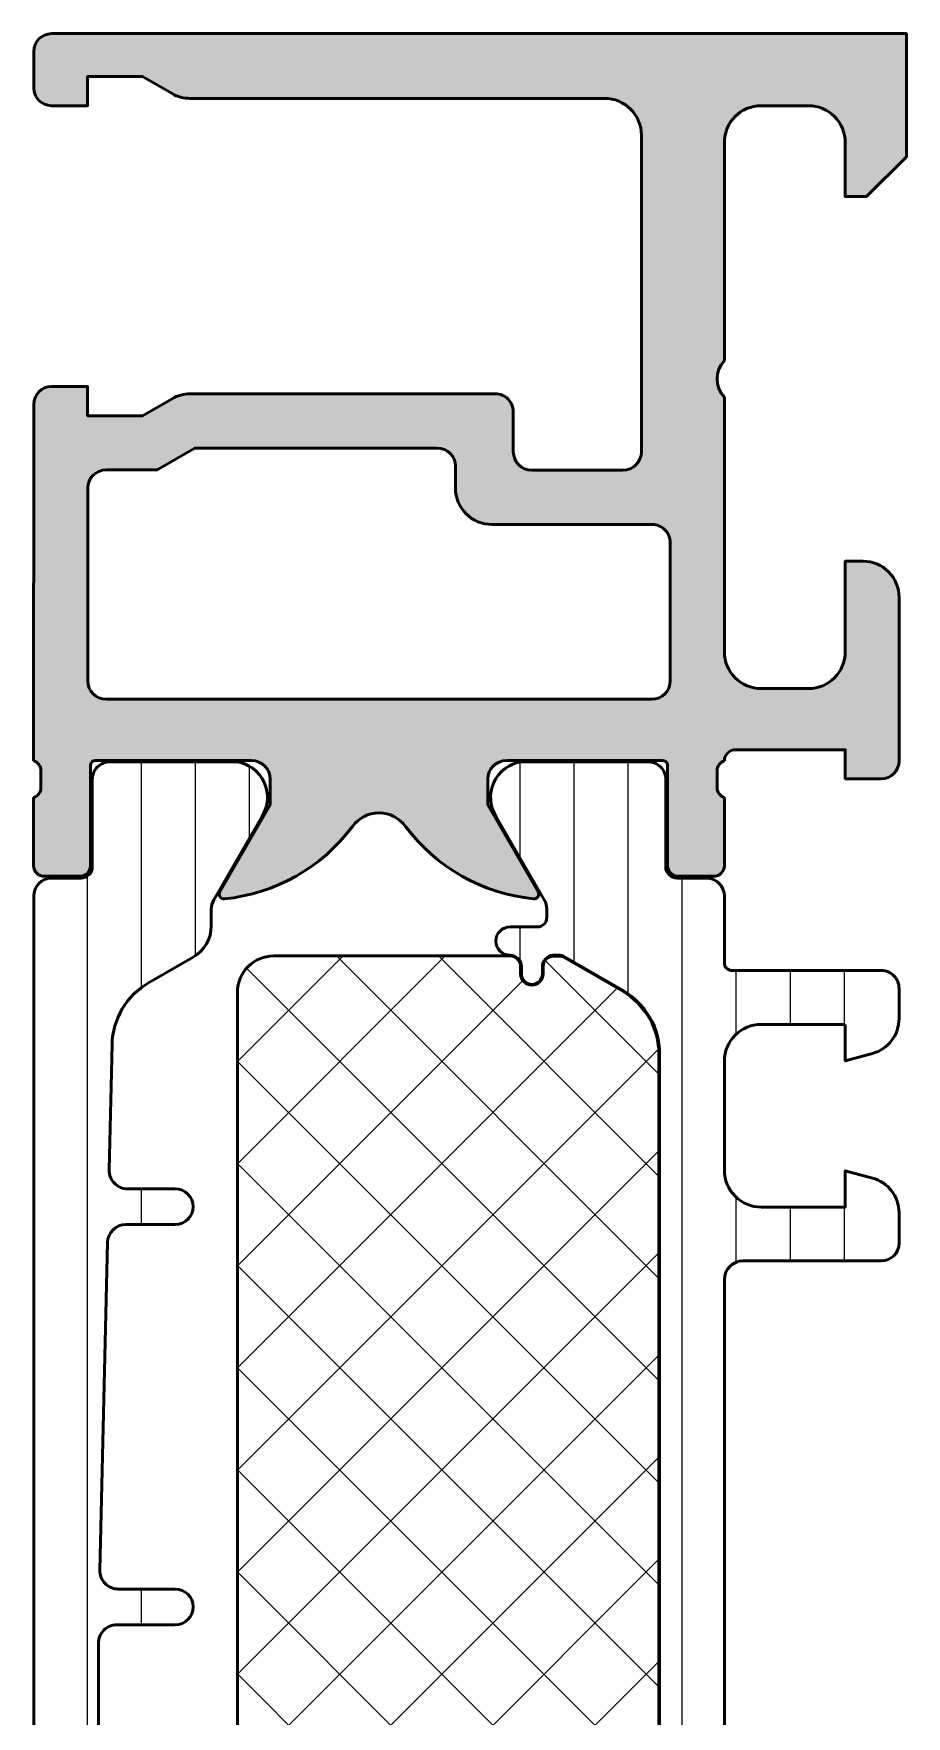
# Model space of a CAD drawing. Extents: x 0 to 54, y -95 to 90.
# Drawn here: x 0.01 to 23.99, y 43.74 to 89.99 of the extents above; entities that cross this region are included whole.
import ezdxf

# ---------------------------------------------------------------- set-up
doc = ezdxf.new("R2010")
doc.units = 0
for name, color, linetype, lineweight in [('0S-Alu contour', 7, 'Continuous', 50), ('0S-Alu hatch', 252, 'Continuous', 25), ('0S-Plastic contour', 254, 'Continuous', 50), ('0S-Plastic hatch', 253, 'Continuous', 25), ('0S-PT contour', 91, 'Continuous', 50), ('0S-PT hatch', 103, 'Continuous', 25)]:
    doc.layers.add(name, color=color, linetype=linetype, lineweight=lineweight)
pattern_1 = [(90, (0, 0), (-1.4859, 0), [])]

# ---------------------------------------------------------------- blocks, each defined once
blk = doc.blocks.new('441650__E3758E9C_68A4_4D6F_B3CA_227E8F68F705_')
at = {"layer": '0S-PT hatch'}
h = blk.add_hatch(dxfattribs=at)
h.set_pattern_fill('ANSI37', color=256, scale=0.625, angle=90, style=0)
h.set_pattern_definition([(135, (0, 0), (-1.403165018917055, -1.403165018917055), []), (225, (0, 0), (1.403165018917055, -1.403165018917055), [])])
edge = h.paths.add_edge_path()
edge.add_arc((6.599999999999689, 63.65020331974263), 0.9899999999999806, 89.99999999958457, 180)
edge.add_line((5.609999999999708, 63.65020331974264), (5.609999999999716, 18.84979668030451))
edge.add_arc((6.599999999999717, 18.84979668030451), 0.9900000000000002, 180, 270)
edge.add_line((6.599999999999717, 17.85979668030451), (13.1010752143753, 17.85979668030451))
edge.add_arc((13.1010752143753, 18.14979668030452), 0.2900000000000098, 269.9999999999997, 360)
edge.add_line((13.39107521437531, 18.14979668030452), (13.3910752143753, 18.35036747559076))
edge.add_ellipse((13.70050441908907, 18.35036747559076), major_axis=(-0.3094292047137621, 0), ratio=1, start_angle=180, end_angle=360, ccw=False)
edge.add_line((14.00993362380283, 18.35036747559076), (14.00993362380283, 18.14979668030452))
edge.add_arc((14.29993362380282, 18.14979668030452), 0.2899999999999956, 180, 266.548328193804)
edge.add_line((14.28247370832794, 17.86032275859203), (14.46501280946016, 17.86032275859203))
edge.add_arc((14.46501280946016, 18.05032275859202), 0.1899999999999906, 269.9999999999995, 299.9999999999987)
edge.add_line((14.56001280946016, 17.88577793187298), (16.1949999999997, 18.82973822645255))
edge.add_arc((15.19999999999972, 20.55312877998359), 1.989999999999987, 299.9999999999994, 360)
edge.add_line((17.18999999999971, 20.55312877998359), (17.1899999999997, 61.94646458067262))
edge.add_arc((15.19999999999971, 61.94646458067262), 1.989999999999993, 0, 60.00000000000065)
edge.add_line((16.19499999999969, 63.66985513420367), (14.56001280946014, 64.61381542878323))
edge.add_arc((14.46501280946019, 64.4492706020642), 0.1899999999999413, 60.00000000000997, 90.0000000000075)
edge.add_line((14.46501280946017, 64.63927060206414), (14.28247370832792, 64.63927060206414))
edge.add_arc((14.29993362380282, 64.34979668035167), 0.2899999999999942, 93.4516718061988, 180)
edge.add_line((14.00993362380283, 64.34979668035167), (14.00993362380283, 64.14922588506545))
edge.add_ellipse((13.69996681190126, 64.14922588506545), major_axis=(-0.3099668119015639, 0), ratio=1, start_angle=0, end_angle=180, ccw=False)
edge.add_line((13.3899999999997, 64.14922588506545), (13.3899999999997, 64.34979668030452))
edge.add_arc((13.09959336060873, 64.3497966803045), 0.2904066393909712, 0, 89.9999999995847)
edge.add_line((13.09959336061083, 64.64020331969547), (6.600000000006867, 64.64020331974261))
at = {"layer": '0S-PT contour', "color": 7}
for points in [[(13.09959336061083, 64.64020331969547), (6.600000000006867, 64.64020331974261)], [(13.3899999999997, 64.14922588506545), (13.3899999999997, 64.34979668030452)], [(14.00993362380283, 64.34979668035167), (14.00993362380283, 64.14922588506545)], [(14.46501280946017, 64.63927060206414), (14.28247370832792, 64.63927060206414)], [(16.19499999999969, 63.66985513420367), (14.56001280946014, 64.61381542878323)], [(5.609999999999708, 63.65020331974264), (5.609999999999716, 18.84979668030451)], [(17.18999999999971, 20.55312877998359), (17.1899999999997, 61.94646458067262)], [(14.56001280946016, 17.88577793187298), (16.1949999999997, 18.82973822645255)], [(13.39107521437531, 18.14979668030452), (13.3910752143753, 18.35036747559076)], [(14.00993362380283, 18.35036747559076), (14.00993362380283, 18.14979668030452)], [(6.599999999999717, 17.85979668030451), (13.1010752143753, 17.85979668030451)], [(14.28247370832794, 17.86032275859203), (14.46501280946016, 17.86032275859203)]]:
    blk.add_lwpolyline(points, dxfattribs=at)
for centre, radius, start, end in [((6.599999999999689, 63.65020331974263), 0.9899999999999806, 89.99999999958457, 180), ((13.09959336060873, 64.3497966803045), 0.2904066393909712, 0, 89.9999999995847), ((14.29993362380282, 64.34979668035167), 0.2899999999999942, 93.4516718061988, 180), ((14.46501280946019, 64.4492706020642), 0.1899999999999413, 60.00000000000997, 90.0000000000075), ((15.19999999999971, 61.94646458067262), 1.989999999999993, 0, 60.00000000000065), ((15.19999999999972, 20.55312877998359), 1.989999999999987, 299.9999999999994, 0), ((6.599999999999717, 18.84979668030451), 0.9900000000000002, 180, 270), ((13.1010752143753, 18.14979668030452), 0.2900000000000098, 269.9999999999997, 0), ((14.29993362380282, 18.14979668030452), 0.2899999999999956, 180, 266.548328193804), ((14.46501280946016, 18.05032275859202), 0.1899999999999906, 269.9999999999995, 299.9999999999987)]:
    blk.add_arc(centre, radius, start, end, dxfattribs=at)
at = {"layer": '0S-PT contour', "color": 7, "extrusion": (0, 0, -1)}
for centre, radius, start, end in [((-13.69996681190126, 64.14922588506545), 0.3099668119015639, 180, 0), ((-13.70050441908907, 18.35036747559076), 0.3094292047137621, 0, 180)]:
    blk.add_arc(centre, radius, start, end, dxfattribs=at)
blk = doc.blocks.new('284597__FA97DCC5_D8EF_4421_8257_3E93D7AE7246___AEF4642A_B1FF_473F_9049_913D15013D79_')
at = {"layer": '0S-Plastic hatch'}
h = blk.add_hatch(dxfattribs=at)
h.set_pattern_fill('ANSI31', color=256, scale=0.4680000000000001, angle=45, style=0)
h.set_pattern_definition(pattern_1)
edge = h.paths.add_edge_path()
edge.add_line((22.30999999999971, 62.76000000004713), (22.30999999999971, 61.76303225377562))
edge.add_line((22.30999999999971, 61.76303225377562), (23.05623085465126, 61.96298420864676))
edge.add_arc((22.79999999999981, 62.91925077667285), 0.9899999999999021, 284.9999999999989, 360)
edge.add_line((23.78999999999971, 62.91925077667285), (23.78999999999972, 63.75000000004722))
edge.add_arc((23.29999999999973, 63.75000000004721), 0.4899999999999914, 0, 90.00000000000082)
edge.add_line((23.29999999999972, 64.2400000000472), (19.19999999999974, 64.24000000004716))
edge.add_ellipse((19.19999999999974, 64.4500000000472), major_axis=(-0.2100000000000364, 0), ratio=1, start_angle=0, end_angle=90.00000000000102, ccw=False)
edge.add_line((18.9899999999997, 64.45000000004718), (18.9899999999997, 66.29000567895666))
edge.add_arc((18.50000267890206, 66.29000567895672), 0.4899973210976363, 0, 89.99999999999626)
edge.add_line((18.50000267890209, 66.78000300005435), (17.68966866665949, 66.78000300004715))
edge.add_ellipse((17.68966866666546, 67.09000300005313), major_axis=(-0.310000000005985, 0), ratio=1, start_angle=-0.007924843990622321, end_angle=89.99999999889701, ccw=False)
edge.add_line((17.37966866962477, 67.0900458775854), (17.38000061237654, 69.48993624991385))
edge.add_arc((16.89000463961789, 69.49000402260856), 0.4899959774455669, 359.9920752627073, 449.9999999999987)
edge.add_line((16.8900046396179, 69.98000000005413), (13.41417750380848, 69.98000000004714))
edge.add_arc((13.55577115088467, 69.00018192532433), 0.989996070924456, 98.22289635890502, 212.7407569883834)
edge.add_line((12.72305944590381, 68.46475365110477), (14.04169560553907, 66.18080851286093))
edge.add_ellipse((13.60002263447407, 65.92580853907533), major_axis=(-0.510000000000038, 0), ratio=1, start_angle=179.9942564954375, end_angle=209.9999965993474, ccw=False)
edge.add_line((14.1100226319117, 65.92575741511283), (14.10999999868382, 65.6999739354215))
edge.add_ellipse((13.84999999997281, 65.70000000006466), major_axis=(-0.2600000000174801, 0), ratio=1, start_angle=90.00000000000188, end_angle=179.9942561768294, ccw=False)
edge.add_line((13.84999999997282, 65.44000000004718), (13.09959336060871, 65.44000000004716))
edge.add_arc((13.09959336060872, 65.05074092693042), 0.3892590731167473, 90.00000000000134, 270.0000000000013)
edge.add_ellipse((13.09959336060873, 64.35000000004709), major_axis=(-0.3114818537665798, 0), ratio=1, start_angle=180, end_angle=270.00000000000034, ccw=False)
edge.add_line((13.41107521437531, 64.35000000004709), (13.4110752143753, 64.14942920476093))
edge.add_arc((13.70050441908906, 64.14942920476093), 0.2894292047137625, 180, 360)
edge.add_line((13.98993362380283, 64.14942920476093), (13.98993362380283, 64.35000000004723))
edge.add_ellipse((14.29993362380279, 64.35000000004725), major_axis=(-0.309999999999965, 0), ratio=1, start_angle=273.3384387200343, end_angle=360, ccw=False)
edge.add_line((14.28188115084522, 64.65947392175971), (14.46501280946027, 64.65947392175971))
edge.add_ellipse((14.46501280946029, 64.44947392175972), major_axis=(-0.2099999999999937, 0), ratio=1, start_angle=239.9999999999973, end_angle=270.00000000000483, ccw=False)
edge.add_line((14.5700128094603, 64.63133925655444), (16.20499999999984, 63.68737896197472))
edge.add_ellipse((15.1999999999998, 61.94666790036812), major_axis=(-2.009999999999907, 0), ratio=1, start_angle=180, end_angle=239.999999999997, ccw=False)
edge.add_line((17.20999999999971, 61.94666790036813), (17.20999999999972, 20.55333209967906))
edge.add_ellipse((15.19999999999976, 20.55333209967906), major_axis=(-2.00999999999996, 0), ratio=1, start_angle=119.99999999999841, end_angle=180, ccw=False)
edge.add_line((16.20499999999969, 18.81262103807235), (14.57001280945999, 17.86866074349272))
edge.add_ellipse((14.46501280946, 18.05052607828745), major_axis=(-0.209999999999997, 0), ratio=1, start_angle=89.9999999999826, end_angle=119.99999999999841, ccw=False)
edge.add_line((14.46501280945994, 17.84052607828745), (14.28188115084513, 17.84052607828751))
edge.add_ellipse((14.29993362380278, 18.14999999999996), major_axis=(-0.3099999999999474, 0), ratio=1, start_angle=0, end_angle=86.6615612799527, ccw=False)
edge.add_line((13.98993362380283, 18.14999999999996), (13.98993362380283, 18.35057079528622))
edge.add_arc((13.70050441908907, 18.35057079528622), 0.2894292047137625, 0, 180)
edge.add_line((13.4110752143753, 18.35057079528622), (13.4110752143753, 18.15000000000005))
edge.add_ellipse((13.09959336060878, 18.15000000000004), major_axis=(-0.3114818537665283, 0), ratio=1, start_angle=89.9999999999954, end_angle=180, ccw=False)
edge.add_arc((13.09959336060873, 17.44925907311676), 0.3892590731167509, 89.99999999999687, 269.9999999999968)
edge.add_line((13.09959336060871, 17.06000000000001), (13.84999999997283, 17.05999999999999))
edge.add_ellipse((13.84999999994501, 16.79999999995469), major_axis=(-0.2600000000452987, 0), ratio=1, start_angle=180.0057438170792, end_angle=269.9999999938679, ccw=False)
edge.add_line((14.10999999868384, 16.80002606457014), (14.11002263193887, 16.5742423146257))
edge.add_ellipse((13.60002365369272, 16.5741911879278), major_axis=(-0.5099989808088427, 0), ratio=1, start_angle=150.0000034006544, end_angle=180.0057438232342, ccw=False)
edge.add_line((14.04169574211223, 16.31919172373777), (12.72305944590383, 14.03524634894242))
edge.add_arc((13.55577115088469, 13.49981807472283), 0.9899960709244751, 147.2592430116148, 261.7771036411017)
edge.add_line((13.4141775038086, 12.51999999999998), (16.89000463961788, 12.51999999999301))
edge.add_arc((16.89000530482972, 13.00999531231877), 0.489995312326203, 269.9999222159275, 360.0002246933706)
edge.add_line((17.38000061715215, 13.00999723390926), (17.37966866665947, 15.40999700000056))
edge.add_ellipse((17.68966866665953, 15.40999699999992), major_axis=(-0.3100000000000555, 0), ratio=1, start_angle=269.9999999999921, end_angle=360, ccw=False)
edge.add_line((17.68966866665957, 15.71999699999998), (18.50000267890202, 15.7199969999928))
edge.add_arc((18.50000267890203, 16.20999432109049), 0.4899973210976914, 269.9999999999996, 360)
edge.add_line((18.98999999999972, 16.20999432109049), (18.98999999999971, 18.04999999999997))
edge.add_ellipse((19.19999999999974, 18.04999999999997), major_axis=(-0.2100000000000257, 0), ratio=1, start_angle=269.99999999999903, end_angle=360, ccw=False)
edge.add_line((19.19999999999974, 18.26), (23.29999999999971, 18.25999999999994))
edge.add_arc((23.29999999999972, 18.74999999999993), 0.4899999999999914, 269.9999999999996, 360)
edge.add_line((23.78999999999971, 18.74999999999993), (23.78999999999971, 19.58074922337433))
edge.add_arc((22.79999999999973, 19.58074922337432), 0.9899999999999842, 0, 74.99999999999721)
edge.add_line((23.05623085465127, 20.53701579140048), (22.30999999999972, 20.73696774627159))
edge.add_line((22.30999999999972, 20.73696774627159), (22.30999999999972, 19.74))
edge.add_line((22.30999999999972, 19.74), (19.99999999999971, 19.74))
edge.add_ellipse((19.99999999999971, 20.74999999999999), major_axis=(-1.00999999999999, 0), ratio=1, start_angle=0, end_angle=90.00000000000023, ccw=False)
edge.add_line((18.98999999999972, 20.75), (18.98999999999971, 23.75000000000001))
edge.add_ellipse((19.99999999999965, 23.75000000000001), major_axis=(-1.009999999999934, 0), ratio=1, start_angle=270.0000000000002, end_angle=360, ccw=False)
edge.add_line((19.99999999999964, 24.75999999999994), (22.30999999999971, 24.75999999999997))
edge.add_line((22.30999999999971, 24.75999999999997), (22.30999999999971, 23.76303225372847))
edge.add_line((22.30999999999971, 23.76303225372847), (23.05623085465105, 23.9629842085994))
edge.add_arc((22.79999999999963, 24.91925077662569), 0.9900000000000904, 284.9999999999943, 360)
edge.add_line((23.78999999999972, 24.9192507766257), (23.78999999999972, 25.75000000000004))
edge.add_arc((23.29999999999976, 25.75000000000004), 0.4899999999999629, 0, 90)
edge.add_line((23.29999999999976, 26.24), (19.4999999999997, 26.24))
edge.add_ellipse((19.49999999999969, 26.74999999999998), major_axis=(-0.5099999999999802, 0), ratio=1, start_angle=0, end_angle=90.0000000000008, ccw=False)
edge.add_line((18.98999999999971, 26.74999999999998), (18.98999999999971, 55.75000000004717))
edge.add_ellipse((19.49999999999972, 55.75000000004717), major_axis=(-0.5100000000000158, 0), ratio=1, start_angle=270, end_angle=360, ccw=False)
edge.add_line((19.49999999999972, 56.26000000004719), (23.29999999999974, 56.26000000004718))
edge.add_arc((23.29999999999974, 56.75000000004715), 0.4899999999999736, 270.0000000000004, 360)
edge.add_line((23.78999999999971, 56.75000000004714), (23.78999999999973, 57.58074922342157))
edge.add_arc((22.79999999999977, 57.58074922342157), 0.9899999999999629, 0, 75.00000000000074)
edge.add_line((23.05623085465124, 58.53701579144772), (22.30999999999971, 58.73696774631877))
edge.add_line((22.30999999999971, 58.73696774631877), (22.30999999999971, 57.74000000004718))
edge.add_line((22.30999999999971, 57.74000000004718), (19.99999999999972, 57.74000000004718))
edge.add_ellipse((19.99999999999971, 58.75000000004718), major_axis=(-1.010000000000012, 0), ratio=1, start_angle=0, end_angle=90.00000000000023, ccw=False)
edge.add_line((18.9899999999997, 58.75000000004718), (18.98999999999972, 61.75000000004717))
edge.add_ellipse((19.99999999999972, 61.75000000004718), major_axis=(-1.010000000000001, 0), ratio=1, start_angle=269.9999999999988, end_angle=360, ccw=False)
edge.add_line((19.99999999999974, 62.76000000004718), (22.30999999999971, 62.76000000004713))
at = {"layer": '0S-Plastic contour', "color": 7}
for points in [[(16.8900046396179, 69.98000000005413), (13.41417750380848, 69.98000000004714)], [(17.37966866962477, 67.0900458775854), (17.38000061237654, 69.48993624991385)], [(12.72305944590381, 68.46475365110477), (14.04169560553907, 66.18080851286093)], [(18.50000267890209, 66.78000300005435), (17.68966866665949, 66.78000300004715)], [(18.9899999999997, 64.45000000004718), (18.9899999999997, 66.29000567895666)], [(14.1100226319117, 65.92575741511283), (14.10999999868382, 65.6999739354215)], [(13.84999999997282, 65.44000000004718), (13.09959336060871, 65.44000000004716)], [(13.41107521437531, 64.35000000004709), (13.4110752143753, 64.14942920476093)], [(13.98993362380283, 64.14942920476093), (13.98993362380283, 64.35000000004723)], [(14.28188115084522, 64.65947392175971), (14.46501280946027, 64.65947392175971)], [(14.5700128094603, 64.63133925655444), (16.20499999999984, 63.68737896197472)], [(23.29999999999972, 64.2400000000472), (19.19999999999974, 64.24000000004716)], [(23.78999999999971, 62.91925077667285), (23.78999999999972, 63.75000000004722)], [(19.99999999999974, 62.76000000004718), (22.30999999999971, 62.76000000004713)], [(22.30999999999971, 62.76000000004713), (22.30999999999971, 61.76303225377562), (23.05623085465126, 61.96298420864676)], [(17.20999999999971, 61.94666790036813), (17.20999999999972, 20.55333209967906)], [(18.9899999999997, 58.75000000004718), (18.98999999999972, 61.75000000004717)], [(23.05623085465124, 58.53701579144772), (22.30999999999971, 58.73696774631877), (22.30999999999971, 57.74000000004718), (19.99999999999972, 57.74000000004718)], [(23.78999999999971, 56.75000000004714), (23.78999999999973, 57.58074922342157)], [(19.49999999999972, 56.26000000004719), (23.29999999999974, 56.26000000004718)], [(18.98999999999971, 26.74999999999998), (18.98999999999971, 55.75000000004717)], [(23.29999999999976, 26.24), (19.4999999999997, 26.24)], [(23.78999999999972, 24.9192507766257), (23.78999999999972, 25.75000000000004)], [(19.99999999999964, 24.75999999999994), (22.30999999999971, 24.75999999999997), (22.30999999999971, 23.76303225372847), (23.05623085465105, 23.9629842085994)], [(18.98999999999972, 20.75), (18.98999999999971, 23.75000000000001)], [(23.05623085465127, 20.53701579140048), (22.30999999999972, 20.73696774627159), (22.30999999999972, 19.74), (19.99999999999971, 19.74)], [(23.78999999999971, 18.74999999999993), (23.78999999999971, 19.58074922337433)], [(16.20499999999969, 18.81262103807235), (14.57001280945999, 17.86866074349272)], [(13.4110752143753, 18.35057079528622), (13.4110752143753, 18.15000000000005)], [(13.98993362380283, 18.14999999999996), (13.98993362380283, 18.35057079528622)], [(18.98999999999972, 16.20999432109049), (18.98999999999971, 18.04999999999997)], [(19.19999999999974, 18.26), (23.29999999999971, 18.25999999999994)], [(14.46501280945994, 17.84052607828745), (14.28188115084513, 17.84052607828751)], [(13.09959336060871, 17.06000000000001), (13.84999999997283, 17.05999999999999)], [(14.10999999868384, 16.80002606457014), (14.11002263193887, 16.5742423146257)], [(14.04169574211223, 16.31919172373777), (12.72305944590383, 14.03524634894242)], [(17.38000061715215, 13.00999723390926), (17.37966866665947, 15.40999700000056)], [(17.68966866665957, 15.71999699999998), (18.50000267890202, 15.7199969999928)], [(13.4141775038086, 12.51999999999998), (16.89000463961788, 12.51999999999301)]]:
    blk.add_lwpolyline(points, dxfattribs=at)
for centre, radius, start, end in [((13.55577115088467, 69.00018192532433), 0.989996070924456, 98.22289635890502, 212.7407569883834), ((16.89000463961789, 69.49000402260856), 0.4899959774455669, 359.9920752627073, 89.99999999999875), ((18.50000267890206, 66.29000567895672), 0.4899973210976363, 0, 89.99999999999626), ((13.09959336060872, 65.05074092693042), 0.3892590731167473, 90.00000000000134, 270.0000000000013), ((13.70050441908906, 64.14942920476093), 0.2894292047137625, 180, 0), ((23.29999999999973, 63.75000000004721), 0.4899999999999914, 0, 90.00000000000082), ((22.79999999999981, 62.91925077667285), 0.9899999999999021, 284.9999999999989, 0), ((22.79999999999977, 57.58074922342157), 0.9899999999999629, 0, 75.00000000000074), ((23.29999999999974, 56.75000000004715), 0.4899999999999736, 270.0000000000004, 0), ((23.29999999999976, 25.75000000000004), 0.4899999999999629, 0, 90), ((22.79999999999963, 24.91925077662569), 0.9900000000000904, 284.9999999999943, 0), ((22.79999999999973, 19.58074922337432), 0.9899999999999842, 0, 74.99999999999721), ((13.70050441908907, 18.35057079528622), 0.2894292047137625, 0, 180), ((23.29999999999972, 18.74999999999993), 0.4899999999999914, 269.9999999999996, 0), ((13.09959336060873, 17.44925907311676), 0.3892590731167509, 89.99999999999687, 269.9999999999968), ((18.50000267890203, 16.20999432109049), 0.4899973210976914, 269.9999999999996, 0), ((13.55577115088469, 13.49981807472283), 0.9899960709244751, 147.2592430116148, 261.7771036411017), ((16.89000530482972, 13.00999531231877), 0.489995312326203, 269.9999222159275, 0.000224693370633)]:
    blk.add_arc(centre, radius, start, end, dxfattribs=at)
at = {"layer": '0S-Plastic contour', "color": 7, "extrusion": (0, 0, -1)}
for centre, radius, start, end in [((-17.68966866666546, 67.09000300005313), 0.310000000005985, 270.0000000011031, 0.0079248439906155), ((-13.60002263447407, 65.92580853907533), 0.510000000000038, 150.0000034006526, 180.0057435045626), ((-13.84999999997281, 65.70000000006466), 0.2600000000174801, 180.0057438231706, 269.9999999999981), ((-13.09959336060873, 64.35000000004709), 0.3114818537665798, 89.99999999999969, 180), ((-14.29993362380279, 64.35000000004725), 0.309999999999965, 0, 86.66156127996572), ((-14.46501280946029, 64.44947392175972), 0.2099999999999937, 89.99999999999515, 120.0000000000027), ((-19.19999999999974, 64.4500000000472), 0.2100000000000364, 269.999999999999, 0), ((-15.1999999999998, 61.94666790036812), 2.009999999999907, 120.000000000003, 180), ((-19.99999999999972, 61.75000000004718), 1.010000000000001, 0, 90.0000000000012), ((-19.99999999999971, 58.75000000004718), 1.010000000000012, 269.9999999999998, 0), ((-19.49999999999972, 55.75000000004717), 0.5100000000000158, 0, 90), ((-19.49999999999969, 26.74999999999998), 0.5099999999999802, 269.9999999999992, 0), ((-19.99999999999965, 23.75000000000001), 1.009999999999934, 0, 89.9999999999998), ((-15.19999999999976, 20.55333209967906), 2.00999999999996, 180, 240.0000000000016), ((-19.99999999999971, 20.74999999999999), 1.00999999999999, 269.9999999999998, 0), ((-13.09959336060878, 18.15000000000004), 0.3114818537665283, 180, 270.0000000000046), ((-14.29993362380278, 18.14999999999996), 0.3099999999999474, 273.3384387200473, 0), ((-19.19999999999974, 18.04999999999997), 0.2100000000000257, 0, 90.00000000000095), ((-14.46501280946, 18.05052607828745), 0.209999999999997, 240.0000000000016, 270.0000000000175), ((-13.84999999994501, 16.79999999995469), 0.2600000000452987, 90.0000000061321, 179.9942561829208), ((-13.60002365369272, 16.5741911879278), 0.5099989808088427, 179.9942561767658, 209.9999965993457), ((-17.68966866665953, 15.40999699999992), 0.3100000000000556, 0, 90.00000000000789)]:
    blk.add_arc(centre, radius, start, end, dxfattribs=at)
blk = doc.blocks.new('284597__8AE6B110_94F9_49FD_9DF0_A13C2D87CF77___72247598_6054_41C8_AAA3_3D2928903D09_')
at = {"layer": '0S-Plastic hatch'}
h = blk.add_hatch(dxfattribs=at)
h.set_pattern_fill('ANSI31', color=256, scale=0.4680000000000001, angle=45, style=0)
h.set_pattern_definition(pattern_1)
edge = h.paths.add_edge_path()
edge.add_line((0.0100000000000831, 66.29000299999997), (0.0099999999998927, 16.20999700000009))
edge.add_arc((0.499999999999996, 16.20999700000009), 0.4900000000001033, 180, 270.0000000000001)
edge.add_line((0.4999999999999967, 15.71999699999999), (1.310334012242529, 15.71999699999999))
edge.add_ellipse((1.310333315049072, 15.40999630290373), major_axis=(-0.3100006970970425, 0), ratio=1, start_angle=179.99987114239, end_angle=269.99987114144267, ccw=False)
edge.add_line((1.620334012145331, 15.40999560571062), (1.619999382936171, 13.00999856427071))
edge.add_arc((2.109995360374915, 13.00999597743859), 0.4899959774455722, 179.9996975194316, 269.9999999999988)
edge.add_line((2.109995360374905, 12.51999999999302), (5.585822496184186, 12.51999999999999))
edge.add_arc((5.444228849108123, 13.49981807472284), 0.9899960709244725, 278.2228963588972, 392.740756988385)
edge.add_line((6.276940554088982, 14.03524634894242), (4.958304390806207, 16.31919149350403))
edge.add_ellipse((5.399977361871182, 16.57419146728956), major_axis=(-0.509999999999987, 0), ratio=1, start_angle=-0.5398516222250009, end_angle=29.999996599344286, ccw=False)
edge.add_line((4.88999999999987, 16.57899671221194), (4.889999999999861, 17.03149545762269))
edge.add_arc((3.899999999999894, 17.03149545762268), 0.9899999999999668, 0, 60.00000000000144)
edge.add_line((4.394999999999855, 17.88886060736925), (3.168146686273944, 18.59718469830505))
edge.add_ellipse((4.173146686273998, 20.33789575991198), major_axis=(-2.010000000000201, 0), ratio=1, start_angle=1.3413950657791816, end_angle=60.00000000000148, ccw=False)
edge.add_line((2.163697512194495, 20.29084242005164), (2.08297730594225, 23.7380610928713))
edge.add_ellipse((2.592837544141476, 23.75000000000004), major_axis=(-0.51, 0), ratio=1, start_angle=-90, end_angle=1.3413950657787268, ccw=False)
edge.add_line((2.592837544141476, 24.26000000000004), (3.900000000000044, 24.26000000000005))
edge.add_arc((3.900000000000044, 24.75000000000004), 0.4899999999999985, 270, 450)
edge.add_line((3.900000000000044, 25.24000000000004), (2.546005466508175, 25.24000000000004))
edge.add_ellipse((2.546005466508177, 25.75000000000005), major_axis=(-0.5100000000000052, 0), ratio=1, start_angle=1.3413950657791816, end_angle=89.99999999999977, ccw=False)
edge.add_line((2.036145228308946, 25.7380610928713), (1.825400878959055, 34.73806109287134))
edge.add_ellipse((2.335261117158245, 34.75000000000007), major_axis=(-0.5099999999999645, 0), ratio=1, start_angle=-89.99999999999972, end_angle=1.3413950657787268, ccw=False)
edge.add_line((2.335261117158244, 35.26000000000004), (3.900000000000046, 35.26000000000004))
edge.add_arc((3.900000000000045, 35.75000000000005), 0.490000000000002, 270.0000000000002, 450.0000000000001)
edge.add_line((3.900000000000044, 36.24000000000004), (2.299999999999988, 36.24000000000004))
edge.add_ellipse((2.299999999999987, 36.75000000000005), major_axis=(-0.5100000000000052, 0), ratio=1, start_angle=0, end_angle=90.00000000000011, ccw=False)
edge.add_line((1.789999999999982, 36.75000000000004), (1.789999999999987, 45.75000000000005))
edge.add_ellipse((2.299999999999987, 45.75000000000005), major_axis=(-0.51, 0), ratio=1, start_angle=269.99999999999943, end_angle=360, ccw=False)
edge.add_line((2.299999999999992, 46.26000000000004), (3.900000000000037, 46.26000000000003))
edge.add_arc((3.900000000000039, 46.75000000000004), 0.490000000000002, 269.9999999999998, 449.9999999999998)
edge.add_line((3.900000000000041, 47.24000000000004), (2.33526111715828, 47.24000000000002))
edge.add_ellipse((2.335261117158276, 47.75000000000002), major_axis=(-0.5099999999999909, 0), ratio=1, start_angle=-1.3413950657787268, end_angle=90.00000000000051, ccw=False)
edge.add_line((1.825400878959059, 47.76193890712876), (2.036145228308943, 56.76193890712878))
edge.add_ellipse((2.546005466508169, 56.75000000000004), major_axis=(-0.5099999999999996, 0), ratio=1, start_angle=270.00000000000006, end_angle=358.65860493422133, ccw=False)
edge.add_line((2.546005466508168, 57.26000000000005), (3.900000000000046, 57.26000000000004))
edge.add_arc((3.900000000000047, 57.75000000000004), 0.490000000000002, 269.9999999999999, 449.9999999999999)
edge.add_line((3.900000000000048, 58.24000000000005), (2.592837544141464, 58.24000000000005))
edge.add_ellipse((2.592837544141469, 58.75000000000005), major_axis=(-0.509999999999998, 0), ratio=1, start_angle=-1.3413950657787268, end_angle=89.99999999999937, ccw=False)
edge.add_line((2.082977305942245, 58.76193890712879), (2.163697512194487, 62.20915757994846))
edge.add_ellipse((4.173146686273786, 62.16210424008812), major_axis=(-2.009999999999996, 0), ratio=1, start_angle=299.9999999999994, end_angle=358.65860493422105, ccw=False)
edge.add_line((3.168146686273805, 63.90281530169485), (4.394999999999865, 64.61113939263075))
edge.add_arc((3.899999999999876, 65.46850454237736), 0.990000000000011, 299.9999999999989, 360)
edge.add_line((4.889999999999886, 65.4685045423774), (4.889999999999848, 65.92100328778808))
edge.add_ellipse((5.399977361871408, 65.92580853271032), major_axis=(-0.5100000000002336, 0), ratio=1, start_angle=-29.999996599345707, end_angle=0.5398516222088006, ccw=False)
edge.add_line((4.958304390806226, 66.18080850649599), (6.276940554089054, 68.46475365105769))
edge.add_arc((5.444228849108114, 69.00018192527713), 0.9899960709244625, 327.2592430116246, 441.777103641104)
edge.add_line((5.585822496184153, 69.97999999999998), (2.109997999999996, 69.97999999999998))
edge.add_arc((2.109995360365539, 69.49000402257076), 0.4899959774363271, 89.99969134458075, 180.0079887600601)
edge.add_line((1.619999387692162, 69.48993570235024), (1.620334009229266, 67.09004622298075))
edge.add_ellipse((1.310334012242537, 67.090003), major_axis=(-0.3099999999999969, 0), ratio=1, start_angle=90.00000000000102, end_angle=180.0079886915353, ccw=False)
edge.add_line((1.310334012242542, 66.780003), (0.5000000000000719, 66.78000299999997))
edge.add_arc((0.5000000000000807, 66.29000299999996), 0.4900000000000091, 90.00000000000104, 180)
at = {"layer": '0S-Plastic contour', "color": 7}
for points in [[(5.585822496184153, 69.97999999999998), (2.109997999999996, 69.97999999999998)], [(1.619999387692162, 69.48993570235024), (1.620334009229266, 67.09004622298075)], [(4.958304390806226, 66.18080850649599), (6.276940554089054, 68.46475365105769)], [(1.310334012242542, 66.780003), (0.5000000000000719, 66.78000299999997)], [(0.0100000000000831, 66.29000299999997), (0.0099999999998927, 16.20999700000009)], [(4.889999999999886, 65.4685045423774), (4.889999999999848, 65.92100328778808)], [(3.168146686273805, 63.90281530169485), (4.394999999999865, 64.61113939263075)], [(2.082977305942245, 58.76193890712879), (2.163697512194487, 62.20915757994846)], [(3.900000000000048, 58.24000000000005), (2.592837544141464, 58.24000000000005)], [(2.546005466508168, 57.26000000000005), (3.900000000000046, 57.26000000000004)], [(1.825400878959059, 47.76193890712876), (2.036145228308943, 56.76193890712878)], [(3.900000000000041, 47.24000000000004), (2.33526111715828, 47.24000000000002)], [(2.299999999999992, 46.26000000000004), (3.900000000000037, 46.26000000000003)], [(1.789999999999982, 36.75000000000004), (1.789999999999987, 45.75000000000005)], [(3.900000000000044, 36.24000000000004), (2.299999999999988, 36.24000000000004)], [(2.335261117158244, 35.26000000000004), (3.900000000000046, 35.26000000000004)], [(2.036145228308946, 25.7380610928713), (1.825400878959055, 34.73806109287134)], [(3.900000000000044, 25.24000000000004), (2.546005466508175, 25.24000000000004)], [(2.592837544141476, 24.26000000000004), (3.900000000000044, 24.26000000000005)], [(2.163697512194495, 20.29084242005164), (2.08297730594225, 23.7380610928713)], [(4.394999999999855, 17.88886060736925), (3.168146686273944, 18.59718469830505)], [(4.88999999999987, 16.57899671221194), (4.889999999999861, 17.03149545762269)], [(6.276940554088982, 14.03524634894242), (4.958304390806207, 16.31919149350403)], [(0.4999999999999967, 15.71999699999999), (1.310334012242529, 15.71999699999999)], [(1.620334012145331, 15.40999560571062), (1.619999382936171, 13.00999856427071)], [(2.109995360374905, 12.51999999999302), (5.585822496184186, 12.51999999999999)]]:
    blk.add_lwpolyline(points, dxfattribs=at)
for centre, radius, start, end in [((2.109995360365539, 69.49000402257076), 0.4899959774363271, 89.99969134458075, 180.0079887600601), ((5.444228849108114, 69.00018192527713), 0.9899960709244625, 327.2592430116246, 81.77710364110408), ((0.5000000000000807, 66.29000299999996), 0.4900000000000091, 90.00000000000104, 180), ((3.899999999999876, 65.46850454237736), 0.990000000000011, 299.9999999999989, 0), ((3.900000000000047, 57.75000000000004), 0.490000000000002, 269.9999999999999, 89.99999999999991), ((3.900000000000039, 46.75000000000004), 0.490000000000002, 269.9999999999998, 89.9999999999998), ((3.900000000000045, 35.75000000000005), 0.490000000000002, 270.0000000000002, 90.00000000000017), ((3.900000000000044, 24.75000000000004), 0.4899999999999985, 270, 90), ((3.899999999999894, 17.03149545762268), 0.9899999999999668, 0, 60.00000000000144), ((0.499999999999996, 16.20999700000009), 0.4900000000001033, 180, 270.0000000000001), ((5.444228849108123, 13.49981807472284), 0.9899960709244725, 278.2228963588972, 32.74075698838501), ((2.109995360374915, 13.00999597743859), 0.4899959774455722, 179.9996975194316, 269.9999999999988)]:
    blk.add_arc(centre, radius, start, end, dxfattribs=at)
at = {"layer": '0S-Plastic contour', "color": 7, "extrusion": (0, 0, -1)}
for centre, radius, start, end in [((-1.310334012242537, 67.090003), 0.3099999999999969, 179.9920113084647, 269.999999999999), ((-5.399977361871408, 65.92580853271032), 0.5100000000002336, 359.4601483777912, 29.99999659934577), ((-4.173146686273786, 62.16210424008812), 2.009999999999996, 1.341395065778929, 60.00000000000062), ((-2.592837544141469, 58.75000000000005), 0.509999999999998, 270.0000000000006, 1.341395065778657), ((-2.546005466508169, 56.75000000000004), 0.5099999999999996, 1.341395065778657, 89.99999999999994), ((-2.335261117158276, 47.75000000000002), 0.5099999999999909, 269.9999999999995, 1.341395065778657), ((-2.299999999999987, 45.75000000000005), 0.51, 0, 90.0000000000006), ((-2.299999999999987, 36.75000000000005), 0.5100000000000052, 269.9999999999999, 0), ((-2.335261117158245, 34.75000000000007), 0.5099999999999645, 358.6586049342213, 89.99999999999982), ((-2.546005466508177, 25.75000000000005), 0.5100000000000052, 270.0000000000002, 358.6586049342208), ((-2.592837544141476, 23.75000000000004), 0.51, 358.6586049342213, 90), ((-4.173146686273998, 20.33789575991198), 2.010000000000201, 299.9999999999985, 358.6586049342208), ((-5.399977361871182, 16.57419146728956), 0.509999999999987, 330.0000034006557, 0.5398516222249916), ((-1.310333315049072, 15.40999630290373), 0.3100006970970425, 90.00012885855735, 180.0001288576101)]:
    blk.add_arc(centre, radius, start, end, dxfattribs=at)
blk = doc.blocks.new('345470__4CE70300_4C3B_4BA0_AE07_893650A0A828_')
at = {"layer": '0S-Alu hatch'}
h = blk.add_hatch(color=256, dxfattribs=at)
edge = h.paths.add_edge_path()
edge.add_line((0.4999999999999996, 88.01054931640626), (1.49067855534507, 88.01054931640626))
edge.add_line((1.49067855534507, 88.01054931640626), (1.490678555345075, 88.81047607421876))
edge.add_line((1.490678555345075, 88.81047607421876), (3.003358030014392, 88.81047607421876))
edge.add_line((3.003358030014392, 88.81047607421876), (3.812955828446773, 88.3430580430352))
edge.add_arc((4.307953067879359, 89.20042478659022), 0.9900000000000092, 240.0001844823238, 270.0050236395814)
edge.add_line((4.308039870139865, 88.21042479039558), (15.70016538555714, 88.21142364115349))
edge.add_ellipse((15.7002539406038, 87.2014293281298), major_axis=(-1.009994316905866, 0), ratio=1, start_angle=180, end_angle=270.005023622757, ccw=False)
edge.add_line((16.71024825750967, 87.20142932816032), (16.7102482577436, 78.50001581445834))
edge.add_ellipse((16.20023244303531, 78.5000158144582), major_axis=(-0.5100158147082894, 0), ratio=1, start_angle=90.00000000547709, end_angle=180, ccw=False)
edge.add_line((16.20023244308406, 77.9899999997499), (13.70023282083681, 77.9899999997617))
edge.add_ellipse((13.70023282083683, 78.49998456334332), major_axis=(-0.5099845635816252, 0), ratio=1, start_angle=0, end_angle=89.9999999999975, ccw=False)
edge.add_line((13.19024825725521, 78.49998456416097), (13.1902482592567, 79.59978100594697))
edge.add_arc((12.70020626538451, 79.59978100593787), 0.4900419938721861, 0, 90.00000000106421)
edge.add_line((12.70020626537541, 80.08982299981004), (4.307936684546364, 80.08982299804687))
edge.add_arc((4.30793668454531, 79.09982299804295), 0.990000000003917, 89.99999999993904, 120.000350556452)
edge.add_line((3.812931438880291, 79.95718511918656), (3.003358080057627, 79.48977111816406))
edge.add_line((3.003358080057627, 79.48977111816406), (1.490678555345076, 79.48977111816406))
edge.add_line((1.490678555345076, 79.48977111816406), (1.490678555345075, 80.2902166748047))
edge.add_line((1.490678555345075, 80.2902166748047), (0.5007551867213677, 80.29021667480507))
edge.add_arc((0.5007551867213696, 79.80021725303229), 0.4899994217727795, 90.00000000000021, 179.9911630108443)
edge.add_line((0.0107557707767165, 79.8002928278759), (0.0092453669545493, 70.00739144229874))
edge.add_ellipse((-0.0795922173698393, 69.73249466679596), major_axis=(-0.2888950563274142, 0), ratio=1, start_angle=178.8557447403764, end_angle=252.090875965007, ccw=False)
edge.add_line((0.2092452291731989, 69.72672552085247), (0.2092452291732028, 69.27333284810831))
edge.add_ellipse((-0.0796228664699688, 69.2675715993205), major_axis=(-0.2889255417371531, 0), ratio=1, start_angle=107.913320686486, end_angle=181.1425681414761, ccw=False)
edge.add_line((0.0092442291732082, 68.99265232393218), (0.0092442291732037, 67.12001725878906))
edge.add_arc((0.2992442291732017, 67.12001725878906), 0.289999999999998, 180, 269.9999999999992)
edge.add_line((0.2992442291731975, 66.83001725878907), (1.279218548215981, 66.83001725878906))
edge.add_arc((1.279218548215985, 67.12001725878906), 0.2900000000000062, 269.9999999999992, 360)
edge.add_line((1.569218548215991, 67.12001725878906), (1.56921854821599, 69.88001525878906))
edge.add_ellipse((1.699218548215994, 69.88001525878906), major_axis=(-0.1300000000000039, 0), ratio=1, start_angle=270, end_angle=360, ccw=False)
edge.add_line((1.699218548215994, 70.01001525878907), (5.999244229173198, 70.01001525878907))
edge.add_ellipse((5.999244229173198, 69.50001525878906), major_axis=(-0.5100000000000052, 0), ratio=1, start_angle=180, end_angle=270, ccw=False)
edge.add_line((6.509244229173203, 69.50001525878906), (6.509244229173198, 68.79733596976183))
edge.add_line((6.509244229173198, 68.79733596976183), (5.129085194020109, 66.40662136616493))
edge.add_arc((5.2373640138215, 66.33813504343736), 0.1281197846482989, 147.6866585624918, 275.6225775507932)
edge.add_arc((4.761020987999381, 71.17662412063684), 4.989999999999982, 275.6225775507937, 323.427430359685)
edge.add_ellipse((9.499327660751057, 67.66116542013178), major_axis=(-0.9100000000000029, 0), ratio=1, start_angle=216.5740457331554, end_angle=323.4274303596846, ccw=False)
edge.add_arc((14.2375437642923, 71.17674619094934), 4.989999999999978, 216.5740457331552, 264.3774224492066)
edge.add_arc((13.76120073847022, 66.33825711374983), 0.1281197846482629, 264.377422449202, 392.3133414374143)
edge.add_line((13.86947955827169, 66.4067434364772), (12.48932052311851, 68.79745804007433))
edge.add_line((12.48932052311851, 68.79745804007433), (12.48932052311851, 69.50013732910156))
edge.add_ellipse((12.99932052311852, 69.50013732910156), major_axis=(-0.5100000000000035, 0), ratio=1, start_angle=270, end_angle=360, ccw=False)
edge.add_line((12.99932052311852, 70.01013732910155), (17.29934616305726, 70.01013732910155))
edge.add_ellipse((17.29934616305726, 69.88013732910156), major_axis=(-0.1300000000000097, 0), ratio=1, start_angle=180, end_angle=270.0000000000016, ccw=False)
edge.add_line((17.42934616305727, 69.88013732910156), (17.42934616305727, 67.120139228027))
edge.add_arc((17.71934616305727, 67.12013922802699), 0.2900000000000027, 180, 269.9999999999993)
edge.add_line((17.71934616305727, 66.83013922802698), (18.69932048210005, 66.830139228027))
edge.add_arc((18.69932048210004, 67.120139228027), 0.2900000000000062, 270.0000000000007, 360)
edge.add_line((18.98932048210005, 67.120139228027), (18.98932048210005, 68.9927742931701))
edge.add_ellipse((19.07818757774321, 69.26769356855844), major_axis=(-0.2889255417371441, 0), ratio=1, start_angle=-1.1425681414507949, end_angle=72.08667931351658, ccw=False)
edge.add_line((18.78931948210005, 69.2734548173461), (18.78931948210004, 69.72684749008995))
edge.add_ellipse((19.07815692864311, 69.73261663603475), major_axis=(-0.2888950563274685, 0), ratio=1, start_angle=-72.11022261234473, end_angle=1.144255259883323, ccw=False)
edge.add_ellipse((19.29932052312075, 70.00000298069945), major_axis=(-0.3100000710583632, 0), ratio=1, start_angle=269.9999999999586, end_angle=358.6062054340678, ccw=False)
edge.add_line((19.29932052312098, 70.3100030517578), (22.31026961979821, 70.31000305175782))
edge.add_line((22.31026961979821, 70.31000305175782), (22.3102696197982, 69.5099999999975))
edge.add_line((22.3102696197982, 69.5099999999975), (23.30025380534265, 69.50999999974992))
edge.add_arc((23.3002538053414, 70.0000158144568), 0.4900158147068794, 270.0000000001462, 360)
edge.add_line((23.79026962004827, 70.00001581441826), (23.79026962016353, 74.4999882278511))
edge.add_arc((22.80025784794522, 74.49998822785096), 0.990011772218306, 0, 90.00000000000742)
edge.add_line((22.8002578479451, 75.49000000006929), (22.31026961979899, 75.49000000000137))
edge.add_line((22.31026961979899, 75.49000000000137), (22.31026961999468, 73.00003508193768))
edge.add_ellipse((21.30024979664998, 73.00003508193728), major_axis=(-1.010019823344698, 0), ratio=1, start_angle=90.00000001608839, end_angle=180, ccw=False)
edge.add_line((21.30024979693359, 71.99001525859259), (20.00027831076801, 71.99001525842452))
edge.add_ellipse((20.00027831076736, 73.00004226030508), major_axis=(-1.010027001880558, 0), ratio=1, start_angle=0, end_angle=90.00000000003689, ccw=False)
edge.add_line((18.9902513088868, 73.00004226030445), (18.99025130925112, 79.99601653953117))
edge.add_ellipse((19.5253730495928, 80.50000000000001), major_axis=(-0.7350881616598542, 0), ratio=1, start_angle=-43.283563325778914, end_angle=43.283563325923296, ccw=False)
edge.add_line((18.99025130924985, 81.0039834604675), (18.99025130705859, 86.9999490337737))
edge.add_ellipse((20.00031753426486, 86.99994903377552), major_axis=(-1.010066227206269, 0), ratio=1, start_angle=270.0000001150704, end_angle=360, ccw=False)
edge.add_line((20.00031753223629, 88.01001526098179), (21.30021264851574, 88.01001526139748))
edge.add_ellipse((21.30021264851734, 86.99995828849393), major_axis=(-1.010056972903569, 0), ratio=1, start_angle=180, end_angle=270.0000000000909, ccw=False)
edge.add_line((22.31026962142091, 86.99995828849553), (22.31026961980902, 85.51))
edge.add_line((22.31026961980902, 85.51), (22.89613350643108, 85.51))
edge.add_line((22.89613350643108, 85.51), (23.99025130925132, 86.6041481578808))
edge.add_line((23.99025130925132, 86.6041481578808), (23.99025130925132, 89.99))
edge.add_line((23.99025130925132, 89.99), (0.5, 89.99))
edge.add_arc((0.5, 89.50000000000001), 0.4899999999999949, 90, 180)
edge.add_line((0.0100000000000051, 89.50000000000001), (0.0099999999999999, 88.50054931640626))
edge.add_arc((0.4999999999999997, 88.50054931640626), 0.4899999999999998, 180, 270)
edge = h.paths.add_edge_path()
edge.add_arc((12.60027445180935, 77.50003992700869), 1.000032298135717, 180, 270.0000993476549)
edge.add_line((12.60027618580903, 76.50000762887447), (17.00026656804039, 76.50001525878906))
edge.add_ellipse((17.00027688815093, 76.0000255788996), major_axis=(-0.4999896799959737, 0), ratio=1, start_angle=180, end_angle=270.00118262196514, ccw=False)
edge.add_line((17.5002665681469, 76.00002557895506), (17.50026656846179, 72.19999167936366))
edge.add_ellipse((17.00028709570797, 72.19999167936363), major_axis=(-0.4999794727538145, 0), ratio=1, start_angle=90.00000000012301, end_angle=180, ccw=False)
edge.add_line((17.00028709570904, 71.70001220660984), (1.999265158938239, 71.70001220699909))
edge.add_ellipse((1.999265158938239, 72.20001787800723), major_axis=(-0.5000056710081396, 0), ratio=1, start_angle=0, end_angle=90, ccw=False)
edge.add_line((1.4992594879301, 72.20001787800722), (1.499259486991374, 77.49996884002115))
edge.add_ellipse((1.999290647944146, 77.49996884001811), major_axis=(-0.5000311609527714, 0), ratio=1, start_angle=270, end_angle=360, ccw=False)
edge.add_line((1.999290647944146, 78.00000000097089), (3.403007046556012, 78))
edge.add_line((3.403007046556012, 78), (4.442237393235702, 78.60000610351562))
edge.add_line((4.442237393235702, 78.60000610351562), (11.10025759063454, 78.60000610375393))
edge.add_ellipse((11.10025759063454, 78.10002154017228), major_axis=(-0.4999845635816485, 0), ratio=1, start_angle=180, end_angle=269.99999999999983, ccw=False)
edge.add_line((11.60024215421619, 78.10002154017228), (11.60024215367363, 77.50003992740585))
at = {"layer": '0S-Alu contour', "color": 7}
for points in [[(22.31026962142091, 86.99995828849553), (22.31026961980902, 85.51), (22.89613350643108, 85.51), (23.99025130925132, 86.6041481578808), (23.99025130925132, 89.99), (0.5, 89.99)], [(0.0100000000000051, 89.50000000000001), (0.0099999999999999, 88.50054931640626)], [(0.4999999999999996, 88.01054931640626), (1.49067855534507, 88.01054931640626), (1.490678555345075, 88.81047607421876), (3.003358030014392, 88.81047607421876), (3.812955828446773, 88.3430580430352)], [(4.308039870139865, 88.21042479039558), (15.70016538555714, 88.21142364115349)], [(20.00031753223629, 88.01001526098179), (21.30021264851574, 88.01001526139748)], [(16.71024825750967, 87.20142932816032), (16.7102482577436, 78.50001581445834)], [(18.99025130924985, 81.0039834604675), (18.99025130705859, 86.9999490337737)], [(3.812931438880291, 79.95718511918656), (3.003358080057627, 79.48977111816406), (1.490678555345076, 79.48977111816406), (1.490678555345075, 80.2902166748047), (0.5007551867213677, 80.29021667480507)], [(12.70020626537541, 80.08982299981004), (4.307936684546364, 80.08982299804687)], [(0.0107557707767165, 79.8002928278759), (0.0092453669545493, 70.00739144229874)], [(13.19024825725521, 78.49998456416097), (13.1902482592567, 79.59978100594697)], [(18.9902513088868, 73.00004226030445), (18.99025130925112, 79.99601653953117)], [(1.999290647944146, 78.00000000097089), (3.403007046556012, 78), (4.442237393235702, 78.60000610351562), (11.10025759063454, 78.60000610375393)], [(11.60024215421619, 78.10002154017228), (11.60024215367363, 77.50003992740585)], [(16.20023244308406, 77.9899999997499), (13.70023282083681, 77.9899999997617)], [(1.4992594879301, 72.20001787800722), (1.499259486991374, 77.49996884002115)], [(12.60027618580903, 76.50000762887447), (17.00026656804039, 76.50001525878906)], [(17.5002665681469, 76.00002557895506), (17.50026656846179, 72.19999167936366)], [(22.8002578479451, 75.49000000006929), (22.31026961979899, 75.49000000000137), (22.31026961999468, 73.00003508193768)], [(23.79026962004827, 70.00001581441826), (23.79026962016353, 74.4999882278511)], [(17.00028709570904, 71.70001220660984), (1.999265158938239, 71.70001220699909)], [(21.30024979693359, 71.99001525859259), (20.00027831076801, 71.99001525842452)], [(19.29932052312098, 70.3100030517578), (22.31026961979821, 70.31000305175782), (22.3102696197982, 69.5099999999975), (23.30025380534265, 69.50999999974992)], [(1.569218548215991, 67.12001725878906), (1.56921854821599, 69.88001525878906)], [(1.699218548215994, 70.01001525878907), (5.999244229173198, 70.01001525878907)], [(12.99932052311852, 70.01013732910155), (17.29934616305726, 70.01013732910155)], [(17.42934616305727, 69.88013732910156), (17.42934616305727, 67.120139228027)], [(0.2092452291731989, 69.72672552085247), (0.2092452291732028, 69.27333284810831)], [(6.509244229173203, 69.50001525878906), (6.509244229173198, 68.79733596976183), (5.129085194020109, 66.40662136616493)], [(13.86947955827169, 66.4067434364772), (12.48932052311851, 68.79745804007433), (12.48932052311851, 69.50013732910156)], [(18.78931948210005, 69.2734548173461), (18.78931948210004, 69.72684749008995)], [(0.0092442291732082, 68.99265232393218), (0.0092442291732037, 67.12001725878906)], [(18.98932048210005, 67.120139228027), (18.98932048210005, 68.9927742931701)], [(0.2992442291731975, 66.83001725878907), (1.279218548215981, 66.83001725878906)], [(17.71934616305727, 66.83013922802698), (18.69932048210005, 66.830139228027)]]:
    blk.add_lwpolyline(points, dxfattribs=at)
for centre, radius, start, end in [((0.5, 89.50000000000001), 0.4899999999999949, 90, 180), ((0.4999999999999997, 88.50054931640626), 0.4899999999999998, 180, 270), ((4.307953067879359, 89.20042478659022), 0.9900000000000092, 240.0001844823238, 270.0050236395814), ((0.5007551867213696, 79.80021725303229), 0.4899994217727795, 90.00000000000021, 179.9911630108443), ((4.30793668454531, 79.09982299804295), 0.990000000003917, 89.99999999993904, 120.000350556452), ((12.70020626538451, 79.59978100593787), 0.4900419938721861, 0, 90.00000000106421), ((12.60027445180935, 77.50003992700869), 1.000032298135717, 180, 270.0000993476549), ((22.80025784794522, 74.49998822785096), 0.990011772218306, 0, 90.00000000000742), ((23.3002538053414, 70.0000158144568), 0.4900158147068794, 270.0000000001462, 0), ((4.761020987999381, 71.17662412063684), 4.989999999999982, 275.6225775507937, 323.427430359685), ((14.2375437642923, 71.17674619094934), 4.989999999999978, 216.5740457331552, 264.3774224492066), ((0.2992442291732017, 67.12001725878906), 0.289999999999998, 180, 269.9999999999992), ((1.279218548215985, 67.12001725878906), 0.2900000000000062, 269.9999999999992, 0), ((17.71934616305727, 67.12013922802699), 0.2900000000000027, 180, 269.9999999999993), ((18.69932048210004, 67.120139228027), 0.2900000000000062, 270.0000000000007, 0), ((5.2373640138215, 66.33813504343736), 0.1281197846482989, 147.6866585624918, 275.6225775507932), ((13.76120073847022, 66.33825711374983), 0.1281197846482629, 264.377422449202, 32.31334143741436)]:
    blk.add_arc(centre, radius, start, end, dxfattribs=at)
at = {"layer": '0S-Alu contour', "color": 7, "extrusion": (0, 0, -1)}
for centre, radius, start, end in [((-15.7002539406038, 87.2014293281298), 1.009994316905866, 89.99497637724299, 180), ((-20.00031753426486, 86.99994903377552), 1.010066227206269, 0, 89.99999988492957), ((-21.30021264851734, 86.99995828849393), 1.010056972903569, 89.9999999999091, 180), ((-19.5253730495928, 80.50000000000001), 0.7350881616598542, 316.7164366740767, 43.28356332577889), ((-11.10025759063454, 78.10002154017228), 0.4999845635816485, 90.00000000000018, 180), ((-13.70023282083683, 78.49998456334332), 0.5099845635816252, 270.0000000000026, 0), ((-16.20023244303531, 78.5000158144582), 0.5100158147082894, 180, 269.9999999945229), ((-1.999290647944146, 77.49996884001811), 0.5000311609527714, 0, 90), ((-17.00027688815093, 76.0000255788996), 0.4999896799959737, 89.99881737803486, 180), ((-20.00027831076736, 73.00004226030508), 1.010027001880558, 269.9999999999631, 0), ((-21.30024979664998, 73.00003508193728), 1.010019823344698, 180, 269.9999999839116), ((-1.999265158938239, 72.20001787800723), 0.5000056710081396, 270, 0), ((-17.00028709570797, 72.19999167936363), 0.4999794727538145, 180, 269.999999999877), ((-19.29932052312075, 70.00000298069945), 0.3100000710583632, 1.39379456593217, 90.00000000004137), ((0.0795922173698393, 69.73249466679596), 0.2888950563274142, 107.909124034993, 181.1442552596237), ((-1.699218548215994, 69.88001525878906), 0.1300000000000039, 0, 90), ((-5.999244229173198, 69.50001525878906), 0.5100000000000052, 90, 180), ((-12.99932052311852, 69.50013732910156), 0.5100000000000035, 0, 90), ((-17.29934616305726, 69.88013732910156), 0.1300000000000097, 89.99999999999844, 180), ((-19.07815692864311, 69.73261663603475), 0.2888950563274685, 358.8557447401167, 72.11022261234478), ((0.0796228664699688, 69.2675715993205), 0.2889255417371531, 178.8574318585239, 252.086679313514), ((-19.07818757774321, 69.26769356855844), 0.2889255417371441, 287.9133206864834, 1.142568141450894), ((-9.499327660751057, 67.66116542013178), 0.9100000000000029, 36.5725696403154, 143.4259542668446)]:
    blk.add_arc(centre, radius, start, end, dxfattribs=at)
blk = doc.blocks.new('441650__BCAAFCEC_B0C7_4CB5_9AD8_30B531B19FC3_')
at = {"layer": '0S-Alu contour', "color": 7}
blk.add_blockref('345470__4CE70300_4C3B_4BA0_AE07_893650A0A828_', (0, 0), dxfattribs=at)
at = {"layer": '0S-Plastic contour', "color": 7}
for name in ['284597__8AE6B110_94F9_49FD_9DF0_A13C2D87CF77___72247598_6054_41C8_AAA3_3D2928903D09_', '284597__FA97DCC5_D8EF_4421_8257_3E93D7AE7246___AEF4642A_B1FF_473F_9049_913D15013D79_']:
    blk.add_blockref(name, (0, 0), dxfattribs=at)
at = {"layer": '0S-PT contour', "color": 7}
blk.add_blockref('441650__E3758E9C_68A4_4D6F_B3CA_227E8F68F705_', (0, 0), dxfattribs=at)

msp = doc.modelspace()

# ---------------------------------------------------------------- block references
at = {"layer": '0S-Alu contour', "color": 7}
msp.add_blockref('441650__BCAAFCEC_B0C7_4CB5_9AD8_30B531B19FC3_', (0, 0), dxfattribs=at)

doc.saveas('drawing.dxf')
